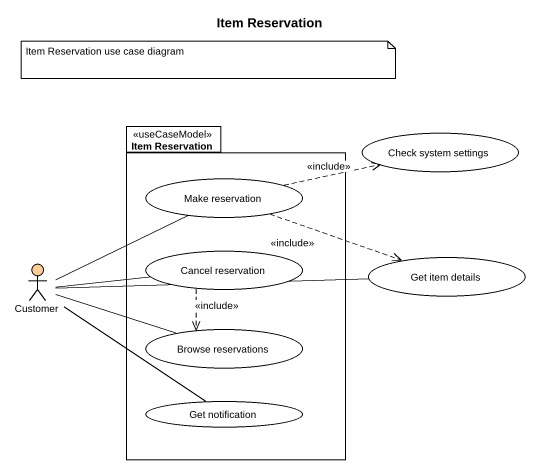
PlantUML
@startuml
title Item Reservation
package "Item Reservation" as Item_Reservation <<useCaseModel>> {
  usecase "Make reservation" as Make_reservation
  usecase "Cancel reservation" as Cancel_reservation
  usecase "Browse reservations" as Browse_reservations
  usecase "Get notification" as Get_notification
}
usecase "Check system settings" as Check_system_settings
actor Customer #FFCC99
usecase "Get item details" as Get_item_details
Make_reservation .right.> Check_system_settings : <<include>>
Make_reservation .right.> Get_item_details : <<include>>
Customer -right- Make_reservation
Customer -right- Get_item_details
Customer -right- Browse_reservations
Customer -- Get_notification
Cancel_reservation -left- Customer
Cancel_reservation ..> Browse_reservations : <<include>>
note as N1
  Item Reservation use case diagram
end note
@enduml
